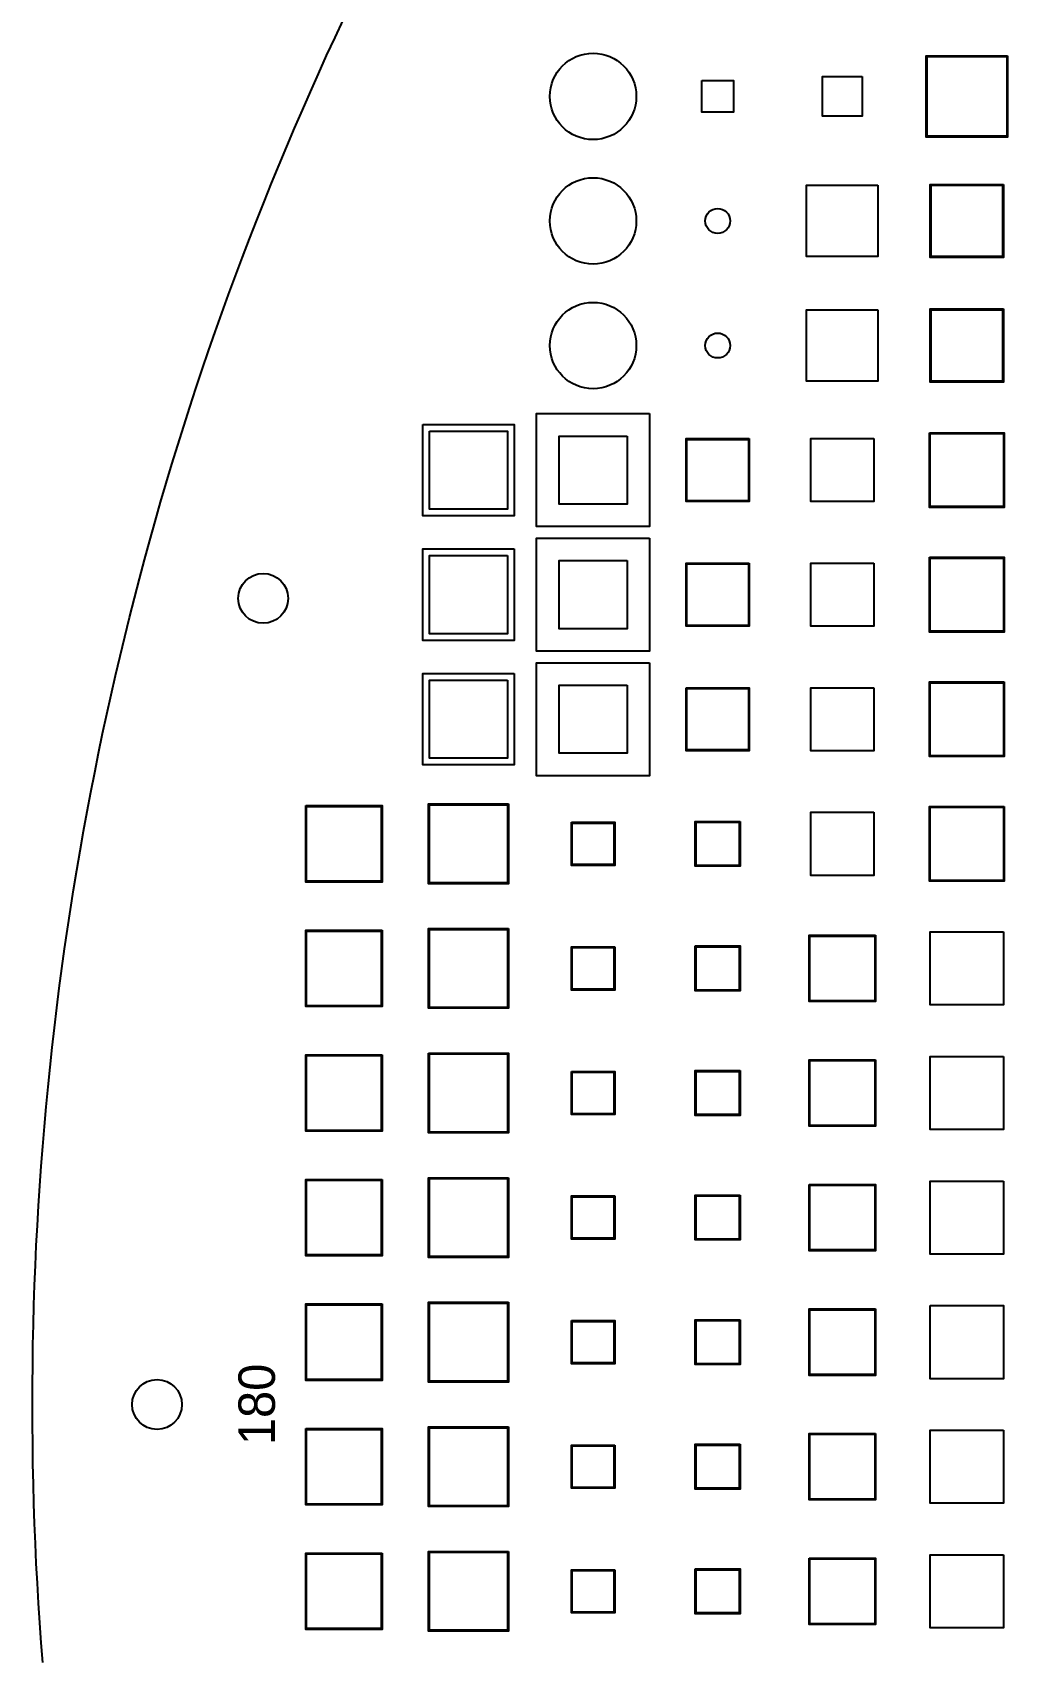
# Model space of a CAD drawing. Header units: millimetres. Extents: x -195 to 195, y -219 to 195.
# Drawn here: x -195 to -136.3, y -15 to 82.6 of the extents above; entities that cross this region are included whole.
import ezdxf
from ezdxf.enums import TextEntityAlignment as Align

# ---------------------------------------------------------------- set-up
doc = ezdxf.new("R2010")
doc.units = ezdxf.units.MM
for name, color, linetype in [('DRILL', 6, 'Continuous'), ('M1', 1, 'Continuous'), ('M2', 30, 'Continuous'), ('M3', 5, 'Continuous'), ('M4', 3, 'Continuous'), ('NPTH', 9, 'Continuous'), ('OUTLINE', 7, 'Continuous'), ('SILK_TOP', 7, 'Continuous')]:
    doc.layers.add(name, color=color, linetype=linetype)

msp = doc.modelspace()

# ---------------------------------------------------------------- linework, layer by layer
at = {"layer": 'DRILL'}
for centre, radius in [((-161.25, 78.75), 2.6), ((-161.25, 71.25), 2.6), ((-153.75, 71.25), 0.75), ((-161.25, 63.75), 2.6), ((-153.75, 63.75), 0.75)]:
    msp.add_circle(centre, radius, dxfattribs=at)
at = {"layer": 'M1'}
for points in [[(-136.3, 81.2), (-136.3, 76.3), (-141.2, 76.3), (-141.2, 81.2)], [(-154.7, 79.7), (-152.8, 79.7), (-152.8, 77.8), (-154.7, 77.8)], [(-145.05, 79.95), (-145.05, 77.55), (-147.45, 77.55), (-147.45, 79.95)], [(-144.1, 73.4), (-144.1, 69.1), (-148.4, 69.1), (-148.4, 73.4)], [(-136.6, 73.4), (-136.6, 69.1), (-140.9, 69.1), (-140.9, 73.4)], [(-144.1, 65.9), (-144.1, 61.6), (-148.4, 61.6), (-148.4, 65.9)], [(-136.6, 65.9), (-136.6, 61.6), (-140.9, 61.6), (-140.9, 65.9)], [(-171.1, 58.6), (-166.4, 58.6), (-166.4, 53.9), (-171.1, 53.9)], [(-159.2, 58.3), (-159.2, 54.2), (-163.3, 54.2), (-163.3, 58.3)], [(-151.9, 58.1), (-151.9, 54.4), (-155.6, 54.4), (-155.6, 58.1)], [(-144.35, 58.15), (-144.35, 54.35), (-148.15, 54.35), (-148.15, 58.15)], [(-140.95, 58.45), (-136.55, 58.45), (-136.55, 54.05), (-140.95, 54.05)], [(-166.4, 51.1), (-166.4, 46.4), (-171.1, 46.4), (-171.1, 51.1)], [(-159.2, 50.8), (-159.2, 46.7), (-163.3, 46.7), (-163.3, 50.8)], [(-140.95, 50.95), (-136.55, 50.95), (-136.55, 46.55), (-140.95, 46.55)], [(-151.9, 50.6), (-151.9, 46.9), (-155.6, 46.9), (-155.6, 50.6)], [(-144.35, 50.65), (-144.35, 46.85), (-148.15, 46.85), (-148.15, 50.65)], [(-166.4, 43.6), (-166.4, 38.9), (-171.1, 38.9), (-171.1, 43.6)], [(-159.2, 43.3), (-159.2, 39.2), (-163.3, 39.2), (-163.3, 43.3)], [(-155.6, 43.1), (-151.9, 43.1), (-151.9, 39.4), (-155.6, 39.4)], [(-144.35, 43.15), (-144.35, 39.35), (-148.15, 39.35), (-148.15, 43.15)], [(-136.55, 43.45), (-136.55, 39.05), (-140.95, 39.05), (-140.95, 43.45)], [(-178.5, 36), (-174, 36), (-174, 31.5), (-178.5, 31.5)], [(-166.4, 36.1), (-166.4, 31.4), (-171.1, 31.4), (-171.1, 36.1)], [(-144.35, 35.65), (-144.35, 31.85), (-148.15, 31.85), (-148.15, 35.65)], [(-136.55, 35.95), (-136.55, 31.55), (-140.95, 31.55), (-140.95, 35.95)], [(-162.5, 35), (-160, 35), (-160, 32.5), (-162.5, 32.5)], [(-152.4, 35.1), (-152.4, 32.4), (-155.1, 32.4), (-155.1, 35.1)], [(-174, 28.5), (-174, 24), (-178.5, 24), (-178.5, 28.5)], [(-166.4, 28.6), (-166.4, 23.9), (-171.1, 23.9), (-171.1, 28.6)], [(-136.55, 28.45), (-136.55, 24.05), (-140.95, 24.05), (-140.95, 28.45)], [(-160, 27.5), (-160, 25), (-162.5, 25), (-162.5, 27.5)], [(-155.1, 27.6), (-152.4, 27.6), (-152.4, 24.9), (-155.1, 24.9)], [(-144.3, 28.2), (-144.3, 24.3), (-148.2, 24.3), (-148.2, 28.2)], [(-174, 21), (-174, 16.5), (-178.5, 16.5), (-178.5, 21)], [(-171.1, 21.1), (-166.4, 21.1), (-166.4, 16.4), (-171.1, 16.4)], [(-144.3, 20.7), (-144.3, 16.8), (-148.2, 16.8), (-148.2, 20.7)], [(-136.55, 20.95), (-136.55, 16.55), (-140.95, 16.55), (-140.95, 20.95)], [(-162.5, 20), (-160, 20), (-160, 17.5), (-162.5, 17.5)], [(-152.4, 20.1), (-152.4, 17.4), (-155.1, 17.4), (-155.1, 20.1)], [(-174, 13.5), (-174, 9), (-178.5, 9), (-178.5, 13.5)], [(-166.4, 13.6), (-166.4, 8.9), (-171.1, 8.9), (-171.1, 13.6)], [(-148.2, 13.2), (-144.3, 13.2), (-144.3, 9.3), (-148.2, 9.3)], [(-136.55, 13.45), (-136.55, 9.05), (-140.95, 9.05), (-140.95, 13.45)], [(-160, 12.5), (-160, 10), (-162.5, 10), (-162.5, 12.5)], [(-152.4, 12.6), (-152.4, 9.9), (-155.1, 9.9), (-155.1, 12.6)], [(-174, 6), (-174, 1.5), (-178.5, 1.5), (-178.5, 6)], [(-166.4, 6.1), (-166.4, 1.4), (-171.1, 1.4), (-171.1, 6.1)], [(-140.95, 5.95), (-136.55, 5.95), (-136.55, 1.55), (-140.95, 1.55)], [(-162.5, 5), (-160, 5), (-160, 2.5), (-162.5, 2.5)], [(-152.4, 5.1), (-152.4, 2.4), (-155.1, 2.4), (-155.1, 5.1)], [(-144.3, 5.7), (-144.3, 1.8), (-148.2, 1.8), (-148.2, 5.7)], [(-178.5, -1.5), (-174, -1.5), (-174, -6), (-178.5, -6)], [(-166.4, -1.4), (-166.4, -6.1), (-171.1, -6.1), (-171.1, -1.4)], [(-144.3, -1.8), (-144.3, -5.7), (-148.2, -5.7), (-148.2, -1.8)], [(-136.55, -1.55), (-136.55, -5.95), (-140.95, -5.95), (-140.95, -1.55)], [(-160, -2.5), (-160, -5), (-162.5, -5), (-162.5, -2.5)], [(-152.4, -2.4), (-152.4, -5.1), (-155.1, -5.1), (-155.1, -2.4)], [(-174, -9), (-174, -13.5), (-178.5, -13.5), (-178.5, -9)], [(-166.4, -8.9), (-166.4, -13.6), (-171.1, -13.6), (-171.1, -8.9)], [(-148.2, -9.3), (-144.3, -9.3), (-144.3, -13.2), (-148.2, -13.2)], [(-136.55, -9.05), (-136.55, -13.45), (-140.95, -13.45), (-140.95, -9.05)], [(-160, -10), (-160, -12.5), (-162.5, -12.5), (-162.5, -10)], [(-155.1, -9.9), (-152.4, -9.9), (-152.4, -12.6), (-155.1, -12.6)]]:
    msp.add_lwpolyline(points, close=True, dxfattribs=at)
at = {"layer": 'M2'}
for points in [[(-136.35, 81.15), (-136.35, 76.35), (-141.15, 76.35), (-141.15, 81.15)], [(-154.7, 79.7), (-152.8, 79.7), (-152.8, 77.8), (-154.7, 77.8)], [(-145.05, 79.95), (-145.05, 77.55), (-147.45, 77.55), (-147.45, 79.95)], [(-144.1, 73.4), (-144.1, 69.1), (-148.4, 69.1), (-148.4, 73.4)], [(-136.55, 73.45), (-136.55, 69.05), (-140.95, 69.05), (-140.95, 73.45)], [(-144.1, 65.9), (-144.1, 61.6), (-148.4, 61.6), (-148.4, 65.9)], [(-136.55, 65.95), (-136.55, 61.55), (-140.95, 61.55), (-140.95, 65.95)], [(-157.85, 59.65), (-157.85, 52.85), (-164.65, 52.85), (-164.65, 59.65)], [(-171.5, 59), (-166, 59), (-166, 53.5), (-171.5, 53.5)], [(-151.85, 58.15), (-151.85, 54.35), (-155.65, 54.35), (-155.65, 58.15)], [(-144.35, 58.15), (-144.35, 54.35), (-148.15, 54.35), (-148.15, 58.15)], [(-141, 58.5), (-136.5, 58.5), (-136.5, 54), (-141, 54)], [(-157.85, 52.15), (-157.85, 45.35), (-164.65, 45.35), (-164.65, 52.15)], [(-166, 51.5), (-166, 46), (-171.5, 46), (-171.5, 51.5)], [(-141, 51), (-136.5, 51), (-136.5, 46.5), (-141, 46.5)], [(-151.85, 50.65), (-151.85, 46.85), (-155.65, 46.85), (-155.65, 50.65)], [(-144.35, 50.65), (-144.35, 46.85), (-148.15, 46.85), (-148.15, 50.65)], [(-166, 44), (-166, 38.5), (-171.5, 38.5), (-171.5, 44)], [(-157.85, 44.65), (-157.85, 37.85), (-164.65, 37.85), (-164.65, 44.65)], [(-155.65, 43.15), (-151.85, 43.15), (-151.85, 39.35), (-155.65, 39.35)], [(-144.35, 43.15), (-144.35, 39.35), (-148.15, 39.35), (-148.15, 43.15)], [(-136.5, 43.5), (-136.5, 39), (-141, 39), (-141, 43.5)], [(-166.35, 36.15), (-166.35, 31.35), (-171.15, 31.35), (-171.15, 36.15)], [(-178.55, 36.05), (-173.95, 36.05), (-173.95, 31.45), (-178.55, 31.45)], [(-144.35, 35.65), (-144.35, 31.85), (-148.15, 31.85), (-148.15, 35.65)], [(-136.5, 36), (-136.5, 31.5), (-141, 31.5), (-141, 36)], [(-162.55, 35.05), (-159.95, 35.05), (-159.95, 32.45), (-162.55, 32.45)], [(-152.45, 35.05), (-152.45, 32.45), (-155.05, 32.45), (-155.05, 35.05)], [(-173.95, 28.55), (-173.95, 23.95), (-178.55, 23.95), (-178.55, 28.55)], [(-166.35, 28.65), (-166.35, 23.85), (-171.15, 23.85), (-171.15, 28.65)], [(-136.55, 28.45), (-136.55, 24.05), (-140.95, 24.05), (-140.95, 28.45)], [(-159.95, 27.55), (-159.95, 24.95), (-162.55, 24.95), (-162.55, 27.55)], [(-155.05, 27.55), (-152.45, 27.55), (-152.45, 24.95), (-155.05, 24.95)], [(-144.25, 28.25), (-144.25, 24.25), (-148.25, 24.25), (-148.25, 28.25)], [(-173.95, 21.05), (-173.95, 16.45), (-178.55, 16.45), (-178.55, 21.05)], [(-171.15, 21.15), (-166.35, 21.15), (-166.35, 16.35), (-171.15, 16.35)], [(-144.25, 20.75), (-144.25, 16.75), (-148.25, 16.75), (-148.25, 20.75)], [(-136.55, 20.95), (-136.55, 16.55), (-140.95, 16.55), (-140.95, 20.95)], [(-162.55, 20.05), (-159.95, 20.05), (-159.95, 17.45), (-162.55, 17.45)], [(-152.45, 20.05), (-152.45, 17.45), (-155.05, 17.45), (-155.05, 20.05)], [(-173.95, 13.55), (-173.95, 8.95), (-178.55, 8.95), (-178.55, 13.55)], [(-166.35, 13.65), (-166.35, 8.85), (-171.15, 8.85), (-171.15, 13.65)], [(-148.25, 13.25), (-144.25, 13.25), (-144.25, 9.25), (-148.25, 9.25)], [(-136.55, 13.45), (-136.55, 9.05), (-140.95, 9.05), (-140.95, 13.45)], [(-159.95, 12.55), (-159.95, 9.95), (-162.55, 9.95), (-162.55, 12.55)], [(-152.45, 12.55), (-152.45, 9.95), (-155.05, 9.95), (-155.05, 12.55)], [(-173.95, 6.05), (-173.95, 1.45), (-178.55, 1.45), (-178.55, 6.05)], [(-166.35, 6.15), (-166.35, 1.35), (-171.15, 1.35), (-171.15, 6.15)], [(-140.95, 5.95), (-136.55, 5.95), (-136.55, 1.55), (-140.95, 1.55)], [(-162.55, 5.05), (-159.95, 5.05), (-159.95, 2.45), (-162.55, 2.45)], [(-152.45, 5.05), (-152.45, 2.45), (-155.05, 2.45), (-155.05, 5.05)], [(-144.25, 5.75), (-144.25, 1.75), (-148.25, 1.75), (-148.25, 5.75)], [(-178.55, -1.45), (-173.95, -1.45), (-173.95, -6.05), (-178.55, -6.05)], [(-166.35, -1.35), (-166.35, -6.15), (-171.15, -6.15), (-171.15, -1.35)], [(-144.25, -1.75), (-144.25, -5.75), (-148.25, -5.75), (-148.25, -1.75)], [(-136.55, -1.55), (-136.55, -5.95), (-140.95, -5.95), (-140.95, -1.55)], [(-159.95, -2.45), (-159.95, -5.05), (-162.55, -5.05), (-162.55, -2.45)], [(-152.45, -2.45), (-152.45, -5.05), (-155.05, -5.05), (-155.05, -2.45)], [(-173.95, -8.95), (-173.95, -13.55), (-178.55, -13.55), (-178.55, -8.95)], [(-166.35, -8.85), (-166.35, -13.65), (-171.15, -13.65), (-171.15, -8.85)], [(-148.25, -9.25), (-144.25, -9.25), (-144.25, -13.25), (-148.25, -13.25)], [(-136.55, -9.05), (-136.55, -13.45), (-140.95, -13.45), (-140.95, -9.05)], [(-159.95, -9.95), (-159.95, -12.55), (-162.55, -12.55), (-162.55, -9.95)], [(-155.05, -9.95), (-152.45, -9.95), (-152.45, -12.55), (-155.05, -12.55)]]:
    msp.add_lwpolyline(points, close=True, dxfattribs=at)
at = {"layer": 'M3'}
for points in [[(-136.3, 81.2), (-136.3, 76.3), (-141.2, 76.3), (-141.2, 81.2)], [(-154.7, 79.7), (-152.8, 79.7), (-152.8, 77.8), (-154.7, 77.8)], [(-145.05, 79.95), (-145.05, 77.55), (-147.45, 77.55), (-147.45, 79.95)], [(-144.1, 73.4), (-144.1, 69.1), (-148.4, 69.1), (-148.4, 73.4)], [(-136.6, 73.4), (-136.6, 69.1), (-140.9, 69.1), (-140.9, 73.4)], [(-144.1, 65.9), (-144.1, 61.6), (-148.4, 61.6), (-148.4, 65.9)], [(-136.6, 65.9), (-136.6, 61.6), (-140.9, 61.6), (-140.9, 65.9)], [(-171.1, 58.6), (-166.4, 58.6), (-166.4, 53.9), (-171.1, 53.9)], [(-159.2, 58.3), (-159.2, 54.2), (-163.3, 54.2), (-163.3, 58.3)], [(-151.9, 58.1), (-151.9, 54.4), (-155.6, 54.4), (-155.6, 58.1)], [(-144.35, 58.15), (-144.35, 54.35), (-148.15, 54.35), (-148.15, 58.15)], [(-140.95, 58.45), (-136.55, 58.45), (-136.55, 54.05), (-140.95, 54.05)], [(-166.4, 51.1), (-166.4, 46.4), (-171.1, 46.4), (-171.1, 51.1)], [(-159.2, 50.8), (-159.2, 46.7), (-163.3, 46.7), (-163.3, 50.8)], [(-140.95, 50.95), (-136.55, 50.95), (-136.55, 46.55), (-140.95, 46.55)], [(-151.9, 50.6), (-151.9, 46.9), (-155.6, 46.9), (-155.6, 50.6)], [(-144.35, 50.65), (-144.35, 46.85), (-148.15, 46.85), (-148.15, 50.65)], [(-166.4, 43.6), (-166.4, 38.9), (-171.1, 38.9), (-171.1, 43.6)], [(-159.2, 43.3), (-159.2, 39.2), (-163.3, 39.2), (-163.3, 43.3)], [(-155.6, 43.1), (-151.9, 43.1), (-151.9, 39.4), (-155.6, 39.4)], [(-144.35, 43.15), (-144.35, 39.35), (-148.15, 39.35), (-148.15, 43.15)], [(-136.55, 43.45), (-136.55, 39.05), (-140.95, 39.05), (-140.95, 43.45)], [(-178.5, 36), (-174, 36), (-174, 31.5), (-178.5, 31.5)], [(-166.4, 36.1), (-166.4, 31.4), (-171.1, 31.4), (-171.1, 36.1)], [(-144.35, 35.65), (-144.35, 31.85), (-148.15, 31.85), (-148.15, 35.65)], [(-136.55, 35.95), (-136.55, 31.55), (-140.95, 31.55), (-140.95, 35.95)], [(-162.5, 35), (-160, 35), (-160, 32.5), (-162.5, 32.5)], [(-152.4, 35.1), (-152.4, 32.4), (-155.1, 32.4), (-155.1, 35.1)], [(-174, 28.5), (-174, 24), (-178.5, 24), (-178.5, 28.5)], [(-166.4, 28.6), (-166.4, 23.9), (-171.1, 23.9), (-171.1, 28.6)], [(-136.55, 28.45), (-136.55, 24.05), (-140.95, 24.05), (-140.95, 28.45)], [(-160, 27.5), (-160, 25), (-162.5, 25), (-162.5, 27.5)], [(-155.1, 27.6), (-152.4, 27.6), (-152.4, 24.9), (-155.1, 24.9)], [(-144.3, 28.2), (-144.3, 24.3), (-148.2, 24.3), (-148.2, 28.2)], [(-174, 21), (-174, 16.5), (-178.5, 16.5), (-178.5, 21)], [(-171.1, 21.1), (-166.4, 21.1), (-166.4, 16.4), (-171.1, 16.4)], [(-144.3, 20.7), (-144.3, 16.8), (-148.2, 16.8), (-148.2, 20.7)], [(-136.55, 20.95), (-136.55, 16.55), (-140.95, 16.55), (-140.95, 20.95)], [(-162.5, 20), (-160, 20), (-160, 17.5), (-162.5, 17.5)], [(-152.4, 20.1), (-152.4, 17.4), (-155.1, 17.4), (-155.1, 20.1)], [(-174, 13.5), (-174, 9), (-178.5, 9), (-178.5, 13.5)], [(-166.4, 13.6), (-166.4, 8.9), (-171.1, 8.9), (-171.1, 13.6)], [(-148.2, 13.2), (-144.3, 13.2), (-144.3, 9.3), (-148.2, 9.3)], [(-136.55, 13.45), (-136.55, 9.05), (-140.95, 9.05), (-140.95, 13.45)], [(-160, 12.5), (-160, 10), (-162.5, 10), (-162.5, 12.5)], [(-152.4, 12.6), (-152.4, 9.9), (-155.1, 9.9), (-155.1, 12.6)], [(-174, 6), (-174, 1.5), (-178.5, 1.5), (-178.5, 6)], [(-166.4, 6.1), (-166.4, 1.4), (-171.1, 1.4), (-171.1, 6.1)], [(-140.95, 5.95), (-136.55, 5.95), (-136.55, 1.55), (-140.95, 1.55)], [(-162.5, 5), (-160, 5), (-160, 2.5), (-162.5, 2.5)], [(-152.4, 5.1), (-152.4, 2.4), (-155.1, 2.4), (-155.1, 5.1)], [(-144.3, 5.7), (-144.3, 1.8), (-148.2, 1.8), (-148.2, 5.7)], [(-178.5, -1.5), (-174, -1.5), (-174, -6), (-178.5, -6)], [(-166.4, -1.4), (-166.4, -6.1), (-171.1, -6.1), (-171.1, -1.4)], [(-144.3, -1.8), (-144.3, -5.7), (-148.2, -5.7), (-148.2, -1.8)], [(-136.55, -1.55), (-136.55, -5.95), (-140.95, -5.95), (-140.95, -1.55)], [(-160, -2.5), (-160, -5), (-162.5, -5), (-162.5, -2.5)], [(-152.4, -2.4), (-152.4, -5.1), (-155.1, -5.1), (-155.1, -2.4)], [(-174, -9), (-174, -13.5), (-178.5, -13.5), (-178.5, -9)], [(-166.4, -8.9), (-166.4, -13.6), (-171.1, -13.6), (-171.1, -8.9)], [(-148.2, -9.3), (-144.3, -9.3), (-144.3, -13.2), (-148.2, -13.2)], [(-136.55, -9.05), (-136.55, -13.45), (-140.95, -13.45), (-140.95, -9.05)], [(-160, -10), (-160, -12.5), (-162.5, -12.5), (-162.5, -10)], [(-155.1, -9.9), (-152.4, -9.9), (-152.4, -12.6), (-155.1, -12.6)]]:
    msp.add_lwpolyline(points, close=True, dxfattribs=at)
at = {"layer": 'M4'}
for points in [[(-136.35, 81.15), (-136.35, 76.35), (-141.15, 76.35), (-141.15, 81.15)], [(-154.7, 79.7), (-152.8, 79.7), (-152.8, 77.8), (-154.7, 77.8)], [(-145.05, 79.95), (-145.05, 77.55), (-147.45, 77.55), (-147.45, 79.95)], [(-144.1, 73.4), (-144.1, 69.1), (-148.4, 69.1), (-148.4, 73.4)], [(-136.55, 73.45), (-136.55, 69.05), (-140.95, 69.05), (-140.95, 73.45)], [(-144.1, 65.9), (-144.1, 61.6), (-148.4, 61.6), (-148.4, 65.9)], [(-136.55, 65.95), (-136.55, 61.55), (-140.95, 61.55), (-140.95, 65.95)], [(-157.85, 59.65), (-157.85, 52.85), (-164.65, 52.85), (-164.65, 59.65)], [(-171.5, 59), (-166, 59), (-166, 53.5), (-171.5, 53.5)], [(-151.85, 58.15), (-151.85, 54.35), (-155.65, 54.35), (-155.65, 58.15)], [(-144.35, 58.15), (-144.35, 54.35), (-148.15, 54.35), (-148.15, 58.15)], [(-141, 58.5), (-136.5, 58.5), (-136.5, 54), (-141, 54)], [(-157.85, 52.15), (-157.85, 45.35), (-164.65, 45.35), (-164.65, 52.15)], [(-166, 51.5), (-166, 46), (-171.5, 46), (-171.5, 51.5)], [(-141, 51), (-136.5, 51), (-136.5, 46.5), (-141, 46.5)], [(-151.85, 50.65), (-151.85, 46.85), (-155.65, 46.85), (-155.65, 50.65)], [(-144.35, 50.65), (-144.35, 46.85), (-148.15, 46.85), (-148.15, 50.65)], [(-166, 44), (-166, 38.5), (-171.5, 38.5), (-171.5, 44)], [(-157.85, 44.65), (-157.85, 37.85), (-164.65, 37.85), (-164.65, 44.65)], [(-155.65, 43.15), (-151.85, 43.15), (-151.85, 39.35), (-155.65, 39.35)], [(-144.35, 43.15), (-144.35, 39.35), (-148.15, 39.35), (-148.15, 43.15)], [(-136.5, 43.5), (-136.5, 39), (-141, 39), (-141, 43.5)], [(-166.35, 36.15), (-166.35, 31.35), (-171.15, 31.35), (-171.15, 36.15)], [(-178.55, 36.05), (-173.95, 36.05), (-173.95, 31.45), (-178.55, 31.45)], [(-144.35, 35.65), (-144.35, 31.85), (-148.15, 31.85), (-148.15, 35.65)], [(-136.5, 36), (-136.5, 31.5), (-141, 31.5), (-141, 36)], [(-162.55, 35.05), (-159.95, 35.05), (-159.95, 32.45), (-162.55, 32.45)], [(-152.45, 35.05), (-152.45, 32.45), (-155.05, 32.45), (-155.05, 35.05)], [(-173.95, 28.55), (-173.95, 23.95), (-178.55, 23.95), (-178.55, 28.55)], [(-166.35, 28.65), (-166.35, 23.85), (-171.15, 23.85), (-171.15, 28.65)], [(-136.55, 28.45), (-136.55, 24.05), (-140.95, 24.05), (-140.95, 28.45)], [(-159.95, 27.55), (-159.95, 24.95), (-162.55, 24.95), (-162.55, 27.55)], [(-155.05, 27.55), (-152.45, 27.55), (-152.45, 24.95), (-155.05, 24.95)], [(-144.25, 28.25), (-144.25, 24.25), (-148.25, 24.25), (-148.25, 28.25)], [(-173.95, 21.05), (-173.95, 16.45), (-178.55, 16.45), (-178.55, 21.05)], [(-171.15, 21.15), (-166.35, 21.15), (-166.35, 16.35), (-171.15, 16.35)], [(-144.25, 20.75), (-144.25, 16.75), (-148.25, 16.75), (-148.25, 20.75)], [(-136.55, 20.95), (-136.55, 16.55), (-140.95, 16.55), (-140.95, 20.95)], [(-162.55, 20.05), (-159.95, 20.05), (-159.95, 17.45), (-162.55, 17.45)], [(-152.45, 20.05), (-152.45, 17.45), (-155.05, 17.45), (-155.05, 20.05)], [(-173.95, 13.55), (-173.95, 8.95), (-178.55, 8.95), (-178.55, 13.55)], [(-166.35, 13.65), (-166.35, 8.85), (-171.15, 8.85), (-171.15, 13.65)], [(-148.25, 13.25), (-144.25, 13.25), (-144.25, 9.25), (-148.25, 9.25)], [(-136.55, 13.45), (-136.55, 9.05), (-140.95, 9.05), (-140.95, 13.45)], [(-159.95, 12.55), (-159.95, 9.95), (-162.55, 9.95), (-162.55, 12.55)], [(-152.45, 12.55), (-152.45, 9.95), (-155.05, 9.95), (-155.05, 12.55)], [(-173.95, 6.05), (-173.95, 1.45), (-178.55, 1.45), (-178.55, 6.05)], [(-166.35, 6.15), (-166.35, 1.35), (-171.15, 1.35), (-171.15, 6.15)], [(-140.95, 5.95), (-136.55, 5.95), (-136.55, 1.55), (-140.95, 1.55)], [(-162.55, 5.05), (-159.95, 5.05), (-159.95, 2.45), (-162.55, 2.45)], [(-152.45, 5.05), (-152.45, 2.45), (-155.05, 2.45), (-155.05, 5.05)], [(-144.25, 5.75), (-144.25, 1.75), (-148.25, 1.75), (-148.25, 5.75)], [(-178.55, -1.45), (-173.95, -1.45), (-173.95, -6.05), (-178.55, -6.05)], [(-166.35, -1.35), (-166.35, -6.15), (-171.15, -6.15), (-171.15, -1.35)], [(-144.25, -1.75), (-144.25, -5.75), (-148.25, -5.75), (-148.25, -1.75)], [(-136.55, -1.55), (-136.55, -5.95), (-140.95, -5.95), (-140.95, -1.55)], [(-159.95, -2.45), (-159.95, -5.05), (-162.55, -5.05), (-162.55, -2.45)], [(-152.45, -2.45), (-152.45, -5.05), (-155.05, -5.05), (-155.05, -2.45)], [(-173.95, -8.95), (-173.95, -13.55), (-178.55, -13.55), (-178.55, -8.95)], [(-166.35, -8.85), (-166.35, -13.65), (-171.15, -13.65), (-171.15, -8.85)], [(-148.25, -9.25), (-144.25, -9.25), (-144.25, -13.25), (-148.25, -13.25)], [(-136.55, -9.05), (-136.55, -13.45), (-140.95, -13.45), (-140.95, -9.05)], [(-159.95, -9.95), (-159.95, -12.55), (-162.55, -12.55), (-162.55, -9.95)], [(-155.05, -9.95), (-152.45, -9.95), (-152.45, -12.55), (-155.05, -12.55)]]:
    msp.add_lwpolyline(points, close=True, dxfattribs=at)
at = {"layer": 'NPTH'}
for centre in [(-181.111, 48.529), (-187.5, 0)]:
    msp.add_circle(centre, 1.5, dxfattribs=at)
at = {"layer": 'OUTLINE'}
msp.add_lwpolyline([(-194.38, -15.538), (-194.472, -14.345), (-194.556, -13.152), (-194.633, -11.958), (-194.703, -10.763), (-194.765, -9.568), (-194.82, -8.373), (-194.868, -7.177), (-194.908, -5.982), (-194.941, -4.786), (-194.967, -3.589), (-194.985, -2.393), (-194.996, -1.196), (-195, 0), (-194.996, 1.196), (-194.985, 2.393), (-194.967, 3.589), (-194.941, 4.786), (-194.908, 5.982), (-194.868, 7.177), (-194.82, 8.373), (-194.765, 9.568), (-194.703, 10.763), (-194.633, 11.958), (-194.556, 13.152), (-194.472, 14.345), (-194.38, 15.538), (-194.281, 16.73), (-194.175, 17.922), (-194.061, 19.113), (-193.94, 20.304), (-193.812, 21.493), (-193.676, 22.682), (-193.534, 23.87), (-193.383, 25.057), (-193.226, 26.243), (-193.061, 27.428), (-192.889, 28.612), (-192.71, 29.795), (-192.524, 30.977), (-192.33, 32.158), (-192.129, 33.338), (-191.921, 34.516), (-191.706, 35.693), (-191.483, 36.868), (-191.253, 38.043), (-191.016, 39.215), (-190.772, 40.387), (-190.52, 41.557), (-190.262, 42.725), (-189.996, 43.891), (-189.723, 45.056), (-189.443, 46.22), (-189.156, 47.381), (-188.862, 48.541), (-188.56, 49.699), (-188.252, 50.855), (-187.936, 52.009), (-187.614, 53.161), (-187.284, 54.311), (-186.947, 55.459), (-186.603, 56.606), (-186.253, 57.749), (-185.895, 58.891), (-185.53, 60.031), (-185.158, 61.168), (-184.779, 62.303), (-184.393, 63.436), (-184.001, 64.566), (-183.601, 65.694), (-183.195, 66.819), (-182.781, 67.942), (-182.361, 69.062), (-181.934, 70.18), (-181.5, 71.295), (-181.059, 72.407), (-180.611, 73.516), (-180.157, 74.623), (-179.695, 75.727), (-179.227, 76.828), (-178.752, 77.927), (-178.271, 79.022), (-177.783, 80.114), (-177.288, 81.204), (-176.786, 82.29), (-176.278, 83.373)], dxfattribs=at)

# ---------------------------------------------------------------- texts
at = {"layer": 'SILK_TOP'}
msp.add_text('180', height=2.2, rotation=90, dxfattribs=at).set_placement((-181.5, 0), align=Align.MIDDLE_CENTER)

doc.saveas('drawing.dxf')
